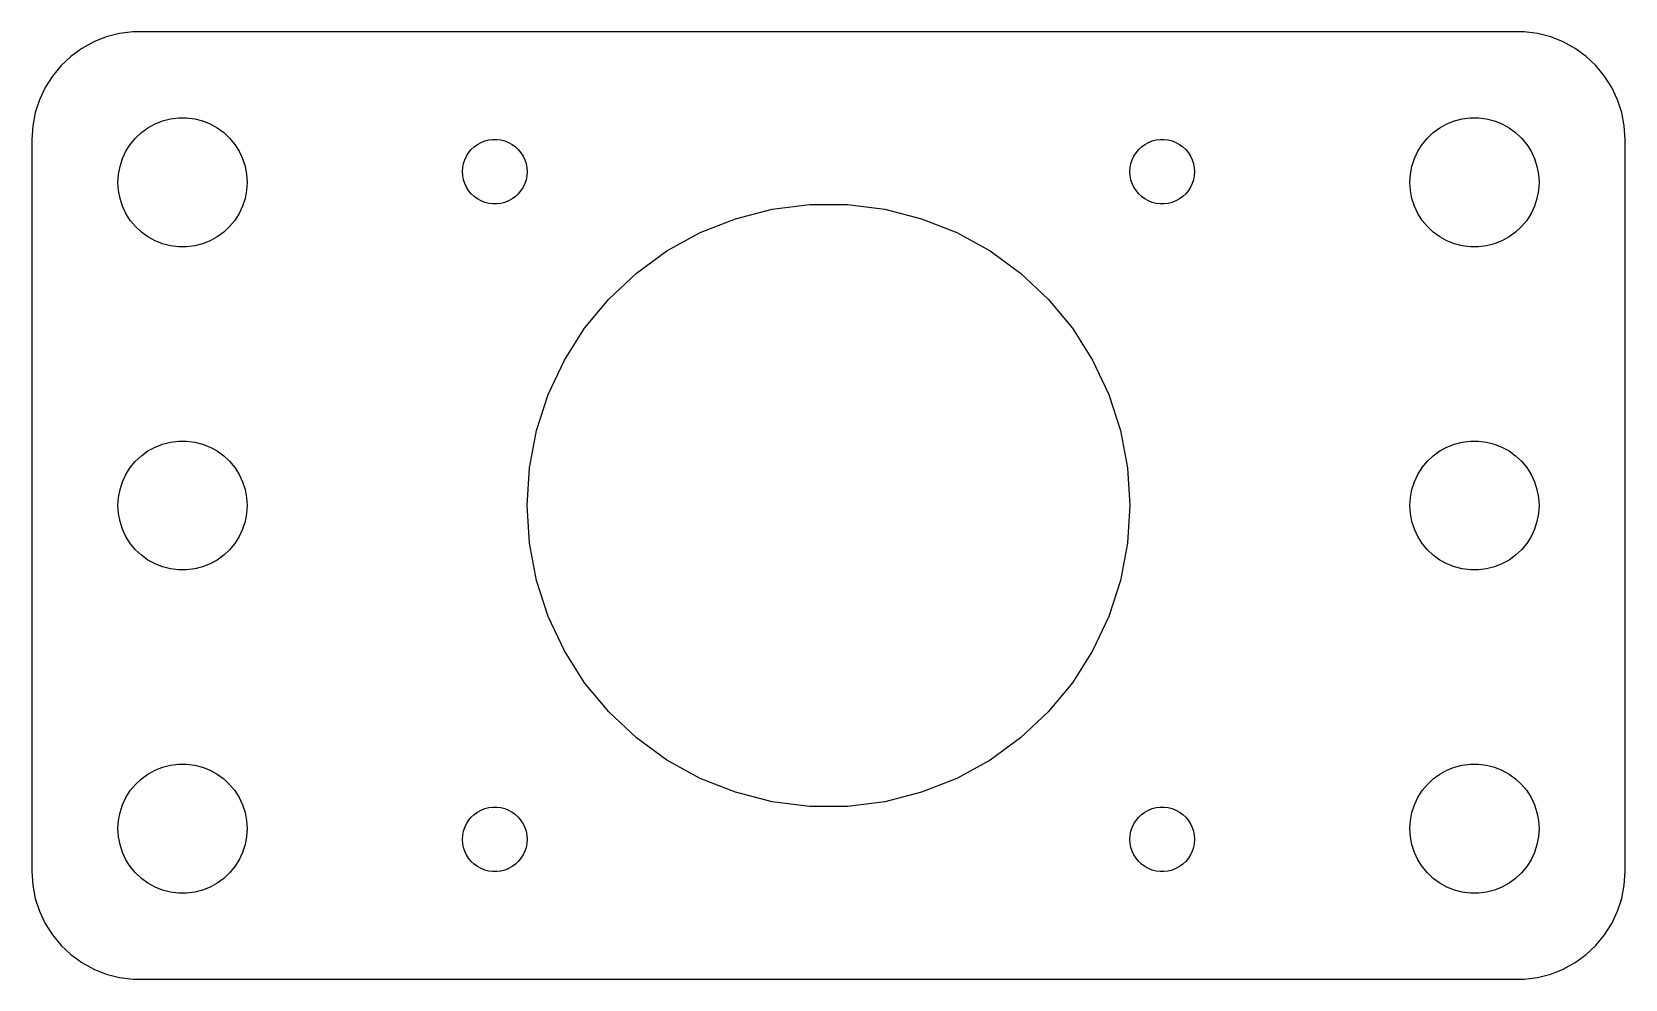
# Model space of a CAD drawing. Header units: metres. Extents: x -37 to 37, y 32 to 76.
import ezdxf

# ---------------------------------------------------------------- set-up
doc = ezdxf.new("R2010")
doc.units = ezdxf.units.M

msp = doc.modelspace()

# ---------------------------------------------------------------- linework, layer by layer
for p, q in [((-34.1289, 75.5241), (-34.6791, 75.2216)), ((-33.5451, 75.7553), (-34.1289, 75.5241)), ((-32.9369, 75.9114), (-33.5451, 75.7553)), ((-32.3139, 75.9901), (-32.9369, 75.9114)), ((32.3139, 75.9901), (-32.3139, 75.9901)), ((32.9369, 75.9114), (32.3139, 75.9901)), ((33.5451, 75.7553), (32.9369, 75.9114)), ((34.1289, 75.5241), (33.5451, 75.7553)), ((34.6791, 75.2216), (34.1289, 75.5241)), ((-35.1871, 74.8526), (-35.6448, 74.4227)), ((-34.6791, 75.2216), (-35.1871, 74.8526)), ((35.1871, 74.8526), (34.6791, 75.2216)), ((35.6448, 74.4227), (35.1871, 74.8526)), ((-35.6448, 74.4227), (-36.0451, 73.9389)), ((36.0451, 73.9389), (35.6448, 74.4227)), ((-36.3815, 73.4088), (-36.6489, 72.8406)), ((-36.0451, 73.9389), (-36.3815, 73.4088)), ((36.3815, 73.4088), (36.0451, 73.9389)), ((36.6489, 72.8406), (36.3815, 73.4088)), ((-36.6489, 72.8406), (-36.8429, 72.2434)), ((36.8429, 72.2434), (36.6489, 72.8406)), ((-36.8429, 72.2434), (-36.9606, 71.6267)), ((-31.2773, 71.7145), (-30.927, 71.8532)), ((-30.927, 71.8532), (-30.5621, 71.9469)), ((-30.5621, 71.9469), (-30.1884, 71.9941)), ((-30.1884, 71.9941), (-29.8116, 71.9941)), ((-29.8116, 71.9941), (-29.4379, 71.9469)), ((-29.4379, 71.9469), (-29.0729, 71.8532)), ((-29.0729, 71.8532), (-28.7227, 71.7145)), ((28.7227, 71.7145), (29.0729, 71.8532)), ((29.0729, 71.8532), (29.4379, 71.9469)), ((29.4379, 71.9469), (29.8116, 71.9941)), ((29.8116, 71.9941), (30.1884, 71.9941)), ((30.1884, 71.9941), (30.5621, 71.9469)), ((30.5621, 71.9469), (30.927, 71.8532)), ((30.927, 71.8532), (31.2773, 71.7145)), ((36.9606, 71.6267), (36.8429, 72.2434)), ((-36.9606, 71.6267), (-37, 71)), ((-32.427, 70.7634), (-32.1869, 71.0536)), ((-32.1869, 71.0536), (-31.9123, 71.3115)), ((-31.9123, 71.3115), (-31.6075, 71.533)), ((-31.6075, 71.533), (-31.2773, 71.7145)), ((-28.7227, 71.7145), (-28.3925, 71.533)), ((-28.3925, 71.533), (-28.0877, 71.3115)), ((-28.0877, 71.3115), (-27.8131, 71.0536)), ((-27.8131, 71.0536), (-27.5729, 70.7634)), ((27.5729, 70.7634), (27.8131, 71.0536)), ((27.8131, 71.0536), (28.0877, 71.3115)), ((28.0877, 71.3115), (28.3925, 71.533)), ((28.3925, 71.533), (28.7227, 71.7145)), ((31.2773, 71.7145), (31.6075, 71.533)), ((31.6075, 71.533), (31.9123, 71.3115)), ((31.9123, 71.3115), (32.1869, 71.0536)), ((32.1869, 71.0536), (32.427, 70.7634)), ((37, 71), (36.9606, 71.6267)), ((-37, 71), (-37, 37)), ((-32.7893, 70.1044), (-32.6289, 70.4453)), ((-32.6289, 70.4453), (-32.427, 70.7634)), ((-27.5729, 70.7634), (-27.3711, 70.4453)), ((-27.3711, 70.4453), (-27.2107, 70.1044)), ((-16.8145, 70.2226), (-16.7135, 70.3817)), ((-16.7135, 70.3817), (-16.5934, 70.5268)), ((-16.5934, 70.5268), (-16.4561, 70.6558)), ((-16.4561, 70.6558), (-16.3037, 70.7665)), ((-16.3037, 70.7665), (-16.1387, 70.8572)), ((-16.1387, 70.8572), (-15.9635, 70.9266)), ((-15.9635, 70.9266), (-15.7811, 70.9734)), ((-15.7811, 70.9734), (-15.5942, 70.997)), ((-15.5942, 70.997), (-15.4058, 70.997)), ((-15.4058, 70.997), (-15.2189, 70.9734)), ((-15.2189, 70.9734), (-15.0365, 70.9266)), ((-15.0365, 70.9266), (-14.8613, 70.8572)), ((-14.8613, 70.8572), (-14.6963, 70.7665)), ((-14.6963, 70.7665), (-14.5439, 70.6558)), ((-14.5439, 70.6558), (-14.4065, 70.5268)), ((-14.4065, 70.5268), (-14.2865, 70.3817)), ((-14.2865, 70.3817), (-14.1855, 70.2226)), ((14.1855, 70.2226), (14.2865, 70.3817)), ((14.2865, 70.3817), (14.4065, 70.5268)), ((14.4065, 70.5268), (14.5439, 70.6558)), ((14.5439, 70.6558), (14.6963, 70.7665)), ((14.6963, 70.7665), (14.8613, 70.8572)), ((14.8613, 70.8572), (15.0365, 70.9266)), ((15.0365, 70.9266), (15.2189, 70.9734)), ((15.2189, 70.9734), (15.4058, 70.997)), ((15.4058, 70.997), (15.5942, 70.997)), ((15.5942, 70.997), (15.7811, 70.9734)), ((15.7811, 70.9734), (15.9635, 70.9266)), ((15.9635, 70.9266), (16.1387, 70.8572)), ((16.1387, 70.8572), (16.3037, 70.7665)), ((16.3037, 70.7665), (16.4561, 70.6558)), ((16.4561, 70.6558), (16.5934, 70.5268)), ((16.5934, 70.5268), (16.7135, 70.3817)), ((16.7135, 70.3817), (16.8145, 70.2226)), ((27.2107, 70.1044), (27.3711, 70.4453)), ((27.3711, 70.4453), (27.5729, 70.7634)), ((32.427, 70.7634), (32.6289, 70.4453)), ((32.6289, 70.4453), (32.7893, 70.1044)), ((37, 37), (37, 71)), ((-32.9763, 69.376), (-32.9057, 69.7461)), ((-32.9057, 69.7461), (-32.7893, 70.1044)), ((-27.2107, 70.1044), (-27.0942, 69.7461)), ((-27.0942, 69.7461), (-27.0237, 69.376)), ((-17, 69.5), (-16.9882, 69.688)), ((-16.9882, 69.688), (-16.9529, 69.873)), ((-16.9529, 69.873), (-16.8947, 70.0522)), ((-16.8947, 70.0522), (-16.8145, 70.2226)), ((-14.1855, 70.2226), (-14.1053, 70.0522)), ((-14.1053, 70.0522), (-14.0471, 69.873)), ((-14.0471, 69.873), (-14.0118, 69.688)), ((-14.0118, 69.688), (-14, 69.5)), ((14, 69.5), (14.0118, 69.688)), ((14.0118, 69.688), (14.0471, 69.873)), ((14.0471, 69.873), (14.1053, 70.0522)), ((14.1053, 70.0522), (14.1855, 70.2226)), ((16.8145, 70.2226), (16.8947, 70.0522)), ((16.8947, 70.0522), (16.9529, 69.873)), ((16.9529, 69.873), (16.9882, 69.688)), ((16.9882, 69.688), (17, 69.5)), ((27.0237, 69.376), (27.0942, 69.7461)), ((27.0942, 69.7461), (27.2107, 70.1044)), ((32.7893, 70.1044), (32.9057, 69.7461)), ((32.9057, 69.7461), (32.9763, 69.376)), ((-33, 69), (-32.9763, 69.376)), ((-32.9763, 68.624), (-33, 69)), ((-27.0237, 69.376), (-27, 69)), ((-27, 69), (-27.0237, 68.624)), ((-16.9882, 69.312), (-17, 69.5)), ((-16.9529, 69.127), (-16.9882, 69.312)), ((-16.8947, 68.9478), (-16.9529, 69.127)), ((-16.8145, 68.7774), (-16.8947, 68.9478)), ((-14.1053, 68.9478), (-14.1855, 68.7774)), ((-14.0471, 69.127), (-14.1053, 68.9478)), ((-14.0118, 69.312), (-14.0471, 69.127)), ((-14, 69.5), (-14.0118, 69.312)), ((14.0118, 69.312), (14, 69.5)), ((14.0471, 69.127), (14.0118, 69.312)), ((14.1053, 68.9478), (14.0471, 69.127)), ((14.1855, 68.7774), (14.1053, 68.9478)), ((16.8947, 68.9478), (16.8145, 68.7774)), ((16.9529, 69.127), (16.8947, 68.9478)), ((16.9882, 69.312), (16.9529, 69.127)), ((17, 69.5), (16.9882, 69.312)), ((27, 69), (27.0237, 69.376)), ((27.0237, 68.624), (27, 69)), ((32.9763, 69.376), (33, 69)), ((33, 69), (32.9763, 68.624)), ((-32.9057, 68.2539), (-32.9763, 68.624)), ((-32.7893, 67.8956), (-32.9057, 68.2539)), ((-27.0942, 68.2539), (-27.2107, 67.8956)), ((-27.0237, 68.624), (-27.0942, 68.2539)), ((-16.7135, 68.6183), (-16.8145, 68.7774)), ((-16.5934, 68.4732), (-16.7135, 68.6183)), ((-16.4561, 68.3442), (-16.5934, 68.4732)), ((-16.3037, 68.2335), (-16.4561, 68.3442)), ((-16.1387, 68.1427), (-16.3037, 68.2335)), ((-15.9635, 68.0734), (-16.1387, 68.1427)), ((-14.8613, 68.1427), (-15.0365, 68.0734)), ((-14.6963, 68.2335), (-14.8613, 68.1427)), ((-14.5439, 68.3442), (-14.6963, 68.2335)), ((-14.4065, 68.4732), (-14.5439, 68.3442)), ((-14.2865, 68.6183), (-14.4065, 68.4732)), ((-14.1855, 68.7774), (-14.2865, 68.6183)), ((14.2865, 68.6183), (14.1855, 68.7774)), ((14.4065, 68.4732), (14.2865, 68.6183)), ((14.5439, 68.3442), (14.4065, 68.4732)), ((14.6963, 68.2335), (14.5439, 68.3442)), ((14.8613, 68.1427), (14.6963, 68.2335)), ((15.0365, 68.0734), (14.8613, 68.1427)), ((16.1387, 68.1427), (15.9635, 68.0734)), ((16.3037, 68.2335), (16.1387, 68.1427)), ((16.4561, 68.3442), (16.3037, 68.2335)), ((16.5934, 68.4732), (16.4561, 68.3442)), ((16.7135, 68.6183), (16.5934, 68.4732)), ((16.8145, 68.7774), (16.7135, 68.6183)), ((27.0942, 68.2539), (27.0237, 68.624)), ((27.2107, 67.8956), (27.0942, 68.2539)), ((32.9057, 68.2539), (32.7893, 67.8956)), ((32.9763, 68.624), (32.9057, 68.2539)), ((-32.6289, 67.5547), (-32.7893, 67.8956)), ((-32.427, 67.2366), (-32.6289, 67.5547)), ((-27.3711, 67.5547), (-27.5729, 67.2366)), ((-27.2107, 67.8956), (-27.3711, 67.5547)), ((-15.7811, 68.0266), (-15.9635, 68.0734)), ((-15.5942, 68.0029), (-15.7811, 68.0266)), ((-15.4058, 68.0029), (-15.5942, 68.0029)), ((-15.2189, 68.0266), (-15.4058, 68.0029)), ((-15.0365, 68.0734), (-15.2189, 68.0266)), ((-4.3262, 67.3148), (-2.6233, 67.752)), ((-2.6233, 67.752), (-0.8791, 67.9724)), ((-0.8791, 67.9724), (0.8791, 67.9724)), ((0.8791, 67.9724), (2.6233, 67.752)), ((2.6233, 67.752), (4.3262, 67.3148)), ((15.2189, 68.0266), (15.0365, 68.0734)), ((15.4058, 68.0029), (15.2189, 68.0266)), ((15.5942, 68.0029), (15.4058, 68.0029)), ((15.7811, 68.0266), (15.5942, 68.0029)), ((15.9635, 68.0734), (15.7811, 68.0266)), ((27.3711, 67.5547), (27.2107, 67.8956)), ((27.5729, 67.2366), (27.3711, 67.5547)), ((32.6289, 67.5547), (32.427, 67.2366)), ((32.7893, 67.8956), (32.6289, 67.5547)), ((-32.1869, 66.9464), (-32.427, 67.2366)), ((-31.9123, 66.6884), (-32.1869, 66.9464)), ((-31.6075, 66.467), (-31.9123, 66.6884)), ((-28.0877, 66.6884), (-28.3925, 66.467)), ((-27.8131, 66.9464), (-28.0877, 66.6884)), ((-27.5729, 67.2366), (-27.8131, 66.9464)), ((-7.5016, 65.8206), (-5.9609, 66.6676)), ((-5.9609, 66.6676), (-4.3262, 67.3148)), ((4.3262, 67.3148), (5.9609, 66.6676)), ((5.9609, 66.6676), (7.5016, 65.8206)), ((27.8131, 66.9464), (27.5729, 67.2366)), ((28.0877, 66.6884), (27.8131, 66.9464)), ((28.3925, 66.467), (28.0877, 66.6884)), ((31.9123, 66.6884), (31.6075, 66.467)), ((32.1869, 66.9464), (31.9123, 66.6884)), ((32.427, 67.2366), (32.1869, 66.9464)), ((-31.2773, 66.2855), (-31.6075, 66.467)), ((-30.927, 66.1468), (-31.2773, 66.2855)), ((-30.5621, 66.0531), (-30.927, 66.1468)), ((-30.1884, 66.0059), (-30.5621, 66.0531)), ((-29.8116, 66.0059), (-30.1884, 66.0059)), ((-29.4379, 66.0531), (-29.8116, 66.0059)), ((-29.0729, 66.1468), (-29.4379, 66.0531)), ((-28.7227, 66.2855), (-29.0729, 66.1468)), ((-28.3925, 66.467), (-28.7227, 66.2855)), ((28.7227, 66.2855), (28.3925, 66.467)), ((29.0729, 66.1468), (28.7227, 66.2855)), ((29.4379, 66.0531), (29.0729, 66.1468)), ((29.8116, 66.0059), (29.4379, 66.0531)), ((30.1884, 66.0059), (29.8116, 66.0059)), ((30.5621, 66.0531), (30.1884, 66.0059)), ((30.927, 66.1468), (30.5621, 66.0531)), ((31.2773, 66.2855), (30.927, 66.1468)), ((31.6075, 66.467), (31.2773, 66.2855)), ((-8.9239, 64.7872), (-7.5016, 65.8206)), ((7.5016, 65.8206), (8.9239, 64.7872)), ((-10.2056, 63.5836), (-8.9239, 64.7872)), ((8.9239, 64.7872), (10.2056, 63.5836)), ((-11.3262, 62.229), (-10.2056, 63.5836)), ((10.2056, 63.5836), (11.3262, 62.229)), ((-12.2683, 60.7445), (-11.3262, 62.229)), ((11.3262, 62.229), (12.2683, 60.7445)), ((-13.0169, 59.1537), (-12.2683, 60.7445)), ((12.2683, 60.7445), (13.0169, 59.1537)), ((-13.5602, 57.4816), (-13.0169, 59.1537)), ((13.0169, 59.1537), (13.5602, 57.4816)), ((-30.5621, 56.9469), (-30.1884, 56.9941)), ((-30.1884, 56.9941), (-29.8116, 56.9941)), ((-29.8116, 56.9941), (-29.4379, 56.9469)), ((-13.8896, 55.7547), (-13.5602, 57.4816)), ((13.5602, 57.4816), (13.8896, 55.7547)), ((29.4379, 56.9469), (29.8116, 56.9941)), ((29.8116, 56.9941), (30.1884, 56.9941)), ((30.1884, 56.9941), (30.5621, 56.9469)), ((-32.1869, 56.0536), (-31.9123, 56.3115)), ((-31.9123, 56.3115), (-31.6075, 56.533)), ((-31.6075, 56.533), (-31.2773, 56.7145)), ((-31.2773, 56.7145), (-30.927, 56.8532)), ((-30.927, 56.8532), (-30.5621, 56.9469)), ((-29.4379, 56.9469), (-29.0729, 56.8532)), ((-29.0729, 56.8532), (-28.7227, 56.7145)), ((-28.7227, 56.7145), (-28.3925, 56.533)), ((-28.3925, 56.533), (-28.0877, 56.3115)), ((-28.0877, 56.3115), (-27.8131, 56.0536)), ((27.8131, 56.0536), (28.0877, 56.3115)), ((28.0877, 56.3115), (28.3925, 56.533)), ((28.3925, 56.533), (28.7227, 56.7145)), ((28.7227, 56.7145), (29.0729, 56.8532)), ((29.0729, 56.8532), (29.4379, 56.9469)), ((30.5621, 56.9469), (30.927, 56.8532)), ((30.927, 56.8532), (31.2773, 56.7145)), ((31.2773, 56.7145), (31.6075, 56.533)), ((31.6075, 56.533), (31.9123, 56.3115)), ((31.9123, 56.3115), (32.1869, 56.0536)), ((-32.6289, 55.4453), (-32.427, 55.7634)), ((-32.427, 55.7634), (-32.1869, 56.0536)), ((-27.8131, 56.0536), (-27.5729, 55.7634)), ((-27.5729, 55.7634), (-27.3711, 55.4453)), ((-14, 54), (-13.8896, 55.7547)), ((13.8896, 55.7547), (14, 54)), ((27.3711, 55.4453), (27.5729, 55.7634)), ((27.5729, 55.7634), (27.8131, 56.0536)), ((32.1869, 56.0536), (32.427, 55.7634)), ((32.427, 55.7634), (32.6289, 55.4453)), ((-32.9057, 54.7461), (-32.7893, 55.1044)), ((-32.7893, 55.1044), (-32.6289, 55.4453)), ((-27.3711, 55.4453), (-27.2107, 55.1044)), ((-27.2107, 55.1044), (-27.0942, 54.7461)), ((27.0942, 54.7461), (27.2107, 55.1044)), ((27.2107, 55.1044), (27.3711, 55.4453)), ((32.6289, 55.4453), (32.7893, 55.1044)), ((32.7893, 55.1044), (32.9057, 54.7461)), ((-33, 54), (-32.9763, 54.376)), ((-32.9763, 54.376), (-32.9057, 54.7461)), ((-27.0942, 54.7461), (-27.0237, 54.376)), ((-27.0237, 54.376), (-27, 54)), ((27, 54), (27.0237, 54.376)), ((27.0237, 54.376), (27.0942, 54.7461)), ((32.9057, 54.7461), (32.9763, 54.376)), ((32.9763, 54.376), (33, 54)), ((-32.9763, 53.624), (-33, 54)), ((-32.9057, 53.2539), (-32.9763, 53.624)), ((-27.0237, 53.624), (-27.0942, 53.2539)), ((-27, 54), (-27.0237, 53.624)), ((-13.8896, 52.2453), (-14, 54)), ((14, 54), (13.8896, 52.2453)), ((27.0237, 53.624), (27, 54)), ((27.0942, 53.2539), (27.0237, 53.624)), ((32.9763, 53.624), (32.9057, 53.2539)), ((33, 54), (32.9763, 53.624)), ((-32.7893, 52.8956), (-32.9057, 53.2539)), ((-32.6289, 52.5547), (-32.7893, 52.8956)), ((-32.427, 52.2366), (-32.6289, 52.5547)), ((-27.3711, 52.5547), (-27.5729, 52.2366)), ((-27.2107, 52.8956), (-27.3711, 52.5547)), ((-27.0942, 53.2539), (-27.2107, 52.8956)), ((27.2107, 52.8956), (27.0942, 53.2539)), ((27.3711, 52.5547), (27.2107, 52.8956)), ((27.5729, 52.2366), (27.3711, 52.5547)), ((32.6289, 52.5547), (32.427, 52.2366)), ((32.7893, 52.8956), (32.6289, 52.5547)), ((32.9057, 53.2539), (32.7893, 52.8956)), ((-32.1869, 51.9464), (-32.427, 52.2366)), ((-31.9123, 51.6885), (-32.1869, 51.9464)), ((-27.8131, 51.9464), (-28.0877, 51.6885)), ((-27.5729, 52.2366), (-27.8131, 51.9464)), ((-13.5602, 50.5184), (-13.8896, 52.2453)), ((13.8896, 52.2453), (13.5602, 50.5184)), ((27.8131, 51.9464), (27.5729, 52.2366)), ((28.0877, 51.6885), (27.8131, 51.9464)), ((32.1869, 51.9464), (31.9123, 51.6885)), ((32.427, 52.2366), (32.1869, 51.9464)), ((-31.6075, 51.467), (-31.9123, 51.6885)), ((-31.2773, 51.2855), (-31.6075, 51.467)), ((-30.927, 51.1468), (-31.2773, 51.2855)), ((-30.5621, 51.0531), (-30.927, 51.1468)), ((-29.0729, 51.1468), (-29.4379, 51.0531)), ((-28.7227, 51.2855), (-29.0729, 51.1468)), ((-28.3925, 51.467), (-28.7227, 51.2855)), ((-28.0877, 51.6885), (-28.3925, 51.467)), ((28.3925, 51.467), (28.0877, 51.6885)), ((28.7227, 51.2855), (28.3925, 51.467)), ((29.0729, 51.1468), (28.7227, 51.2855)), ((29.4379, 51.0531), (29.0729, 51.1468)), ((30.927, 51.1468), (30.5621, 51.0531)), ((31.2773, 51.2855), (30.927, 51.1468)), ((31.6075, 51.467), (31.2773, 51.2855)), ((31.9123, 51.6885), (31.6075, 51.467)), ((-30.1884, 51.0059), (-30.5621, 51.0531)), ((-29.8116, 51.0059), (-30.1884, 51.0059)), ((-29.4379, 51.0531), (-29.8116, 51.0059)), ((-13.0169, 48.8463), (-13.5602, 50.5184)), ((13.5602, 50.5184), (13.0169, 48.8463)), ((29.8116, 51.0059), (29.4379, 51.0531)), ((30.1884, 51.0059), (29.8116, 51.0059)), ((30.5621, 51.0531), (30.1884, 51.0059)), ((-12.2683, 47.2555), (-13.0169, 48.8463)), ((13.0169, 48.8463), (12.2683, 47.2555)), ((-11.3262, 45.771), (-12.2683, 47.2555)), ((12.2683, 47.2555), (11.3262, 45.771)), ((-10.2056, 44.4164), (-11.3262, 45.771)), ((11.3262, 45.771), (10.2056, 44.4164)), ((-8.9239, 43.2128), (-10.2056, 44.4164)), ((10.2056, 44.4164), (8.9239, 43.2128)), ((-7.5016, 42.1794), (-8.9239, 43.2128)), ((8.9239, 43.2128), (7.5016, 42.1794)), ((-31.9123, 41.3116), (-31.6075, 41.533)), ((-31.6075, 41.533), (-31.2773, 41.7145)), ((-31.2773, 41.7145), (-30.927, 41.8532)), ((-30.927, 41.8532), (-30.5621, 41.9469)), ((-30.5621, 41.9469), (-30.1884, 41.9941)), ((-30.1884, 41.9941), (-29.8116, 41.9941)), ((-29.8116, 41.9941), (-29.4379, 41.9469)), ((-29.4379, 41.9469), (-29.0729, 41.8532)), ((-29.0729, 41.8532), (-28.7227, 41.7145)), ((-28.7227, 41.7145), (-28.3925, 41.533)), ((-28.3925, 41.533), (-28.0877, 41.3116)), ((-5.9609, 41.3324), (-7.5016, 42.1794)), ((7.5016, 42.1794), (5.9609, 41.3324)), ((28.0877, 41.3116), (28.3925, 41.533)), ((28.3925, 41.533), (28.7227, 41.7145)), ((28.7227, 41.7145), (29.0729, 41.8532)), ((29.0729, 41.8532), (29.4379, 41.9469)), ((29.4379, 41.9469), (29.8116, 41.9941)), ((29.8116, 41.9941), (30.1884, 41.9941)), ((30.1884, 41.9941), (30.5621, 41.9469)), ((30.5621, 41.9469), (30.927, 41.8532)), ((30.927, 41.8532), (31.2773, 41.7145)), ((31.2773, 41.7145), (31.6075, 41.533)), ((31.6075, 41.533), (31.9123, 41.3116)), ((-32.6289, 40.4453), (-32.427, 40.7634)), ((-32.427, 40.7634), (-32.1869, 41.0536)), ((-32.1869, 41.0536), (-31.9123, 41.3116)), ((-28.0877, 41.3116), (-27.8131, 41.0536)), ((-27.8131, 41.0536), (-27.5729, 40.7634)), ((-27.5729, 40.7634), (-27.3711, 40.4453)), ((-4.3262, 40.6852), (-5.9609, 41.3324)), ((5.9609, 41.3324), (4.3262, 40.6852)), ((27.3711, 40.4453), (27.5729, 40.7634)), ((27.5729, 40.7634), (27.8131, 41.0536)), ((27.8131, 41.0536), (28.0877, 41.3116)), ((31.9123, 41.3116), (32.1869, 41.0536)), ((32.1869, 41.0536), (32.427, 40.7634)), ((32.427, 40.7634), (32.6289, 40.4453)), ((-32.9057, 39.7461), (-32.7893, 40.1044)), ((-32.7893, 40.1044), (-32.6289, 40.4453)), ((-27.3711, 40.4453), (-27.2107, 40.1044)), ((-27.2107, 40.1044), (-27.0942, 39.7461)), ((-15.9635, 39.9266), (-15.7811, 39.9734)), ((-15.7811, 39.9734), (-15.5942, 39.9971)), ((-15.5942, 39.9971), (-15.4058, 39.9971)), ((-15.4058, 39.9971), (-15.2189, 39.9734)), ((-15.2189, 39.9734), (-15.0365, 39.9266)), ((-2.6233, 40.248), (-4.3262, 40.6852)), ((-0.8791, 40.0276), (-2.6233, 40.248)), ((0.8791, 40.0276), (-0.8791, 40.0276)), ((2.6233, 40.248), (0.8791, 40.0276)), ((4.3262, 40.6852), (2.6233, 40.248)), ((15.0365, 39.9266), (15.2189, 39.9734)), ((15.2189, 39.9734), (15.4058, 39.9971)), ((15.4058, 39.9971), (15.5942, 39.9971)), ((15.5942, 39.9971), (15.7811, 39.9734)), ((15.7811, 39.9734), (15.9635, 39.9266)), ((27.0942, 39.7461), (27.2107, 40.1044)), ((27.2107, 40.1044), (27.3711, 40.4453)), ((32.6289, 40.4453), (32.7893, 40.1044)), ((32.7893, 40.1044), (32.9057, 39.7461)), ((-33, 39), (-32.9763, 39.376)), ((-32.9763, 39.376), (-32.9057, 39.7461)), ((-27.0942, 39.7461), (-27.0237, 39.376)), ((-27.0237, 39.376), (-27, 39)), ((-16.8947, 39.0522), (-16.8145, 39.2226)), ((-16.8145, 39.2226), (-16.7135, 39.3817)), ((-16.7135, 39.3817), (-16.5934, 39.5268)), ((-16.5934, 39.5268), (-16.4561, 39.6558)), ((-16.4561, 39.6558), (-16.3037, 39.7665)), ((-16.3037, 39.7665), (-16.1387, 39.8573)), ((-16.1387, 39.8573), (-15.9635, 39.9266)), ((-15.0365, 39.9266), (-14.8613, 39.8573)), ((-14.8613, 39.8573), (-14.6963, 39.7665)), ((-14.6963, 39.7665), (-14.5439, 39.6558)), ((-14.5439, 39.6558), (-14.4065, 39.5268)), ((-14.4065, 39.5268), (-14.2865, 39.3817)), ((-14.2865, 39.3817), (-14.1855, 39.2226)), ((-14.1855, 39.2226), (-14.1053, 39.0522)), ((14.1053, 39.0522), (14.1855, 39.2226)), ((14.1855, 39.2226), (14.2865, 39.3817)), ((14.2865, 39.3817), (14.4065, 39.5268)), ((14.4065, 39.5268), (14.5439, 39.6558)), ((14.5439, 39.6558), (14.6963, 39.7665)), ((14.6963, 39.7665), (14.8613, 39.8573)), ((14.8613, 39.8573), (15.0365, 39.9266)), ((15.9635, 39.9266), (16.1387, 39.8573)), ((16.1387, 39.8573), (16.3037, 39.7665)), ((16.3037, 39.7665), (16.4561, 39.6558)), ((16.4561, 39.6558), (16.5934, 39.5268)), ((16.5934, 39.5268), (16.7135, 39.3817)), ((16.7135, 39.3817), (16.8145, 39.2226)), ((16.8145, 39.2226), (16.8947, 39.0522)), ((27, 39), (27.0237, 39.376)), ((27.0237, 39.376), (27.0942, 39.7461)), ((32.9057, 39.7461), (32.9763, 39.376)), ((32.9763, 39.376), (33, 39)), ((-32.9763, 38.624), (-33, 39)), ((-32.9057, 38.2539), (-32.9763, 38.624)), ((-27.0237, 38.624), (-27.0942, 38.2539)), ((-27, 39), (-27.0237, 38.624)), ((-17, 38.5), (-16.9882, 38.688)), ((-16.9882, 38.312), (-17, 38.5)), ((-16.9882, 38.688), (-16.9529, 38.873)), ((-16.9529, 38.873), (-16.8947, 39.0522)), ((-14.1053, 39.0522), (-14.0471, 38.873)), ((-14.0471, 38.873), (-14.0118, 38.688)), ((-14.0118, 38.688), (-14, 38.5)), ((-14, 38.5), (-14.0118, 38.312)), ((14, 38.5), (14.0118, 38.688)), ((14.0118, 38.312), (14, 38.5)), ((14.0118, 38.688), (14.0471, 38.873)), ((14.0471, 38.873), (14.1053, 39.0522)), ((16.8947, 39.0522), (16.9529, 38.873)), ((16.9529, 38.873), (16.9882, 38.688)), ((16.9882, 38.688), (17, 38.5)), ((17, 38.5), (16.9882, 38.312)), ((27.0237, 38.624), (27, 39)), ((27.0942, 38.2539), (27.0237, 38.624)), ((32.9763, 38.624), (32.9057, 38.2539)), ((33, 39), (32.9763, 38.624)), ((-32.7893, 37.8956), (-32.9057, 38.2539)), ((-32.6289, 37.5547), (-32.7893, 37.8956)), ((-27.2107, 37.8956), (-27.3711, 37.5547)), ((-27.0942, 38.2539), (-27.2107, 37.8956)), ((-16.9529, 38.127), (-16.9882, 38.312)), ((-16.8947, 37.9478), (-16.9529, 38.127)), ((-16.8145, 37.7774), (-16.8947, 37.9478)), ((-16.7135, 37.6183), (-16.8145, 37.7774)), ((-14.1855, 37.7774), (-14.2865, 37.6183)), ((-14.1053, 37.9478), (-14.1855, 37.7774)), ((-14.0471, 38.127), (-14.1053, 37.9478)), ((-14.0118, 38.312), (-14.0471, 38.127)), ((14.0471, 38.127), (14.0118, 38.312)), ((14.1053, 37.9478), (14.0471, 38.127)), ((14.1855, 37.7774), (14.1053, 37.9478)), ((14.2865, 37.6183), (14.1855, 37.7774)), ((16.8145, 37.7774), (16.7135, 37.6183)), ((16.8947, 37.9478), (16.8145, 37.7774)), ((16.9529, 38.127), (16.8947, 37.9478)), ((16.9882, 38.312), (16.9529, 38.127)), ((27.2107, 37.8956), (27.0942, 38.2539)), ((27.3711, 37.5547), (27.2107, 37.8956)), ((32.7893, 37.8956), (32.6289, 37.5547)), ((32.9057, 38.2539), (32.7893, 37.8956)), ((-37, 37), (-36.9606, 36.3733)), ((-32.427, 37.2366), (-32.6289, 37.5547)), ((-32.1869, 36.9464), (-32.427, 37.2366)), ((-27.5729, 37.2366), (-27.8131, 36.9464)), ((-27.3711, 37.5547), (-27.5729, 37.2366)), ((-16.5934, 37.4732), (-16.7135, 37.6183)), ((-16.4561, 37.3442), (-16.5934, 37.4732)), ((-16.3037, 37.2335), (-16.4561, 37.3442)), ((-16.1387, 37.1428), (-16.3037, 37.2335)), ((-15.9635, 37.0734), (-16.1387, 37.1428)), ((-15.7811, 37.0266), (-15.9635, 37.0734)), ((-15.5942, 37.003), (-15.7811, 37.0266)), ((-15.4058, 37.003), (-15.5942, 37.003)), ((-15.2189, 37.0266), (-15.4058, 37.003)), ((-15.0365, 37.0734), (-15.2189, 37.0266)), ((-14.8613, 37.1428), (-15.0365, 37.0734)), ((-14.6963, 37.2335), (-14.8613, 37.1428)), ((-14.5439, 37.3442), (-14.6963, 37.2335)), ((-14.4065, 37.4732), (-14.5439, 37.3442)), ((-14.2865, 37.6183), (-14.4065, 37.4732)), ((14.4065, 37.4732), (14.2865, 37.6183)), ((14.5439, 37.3442), (14.4065, 37.4732)), ((14.6963, 37.2335), (14.5439, 37.3442)), ((14.8613, 37.1428), (14.6963, 37.2335)), ((15.0365, 37.0734), (14.8613, 37.1428)), ((15.2189, 37.0266), (15.0365, 37.0734)), ((15.4058, 37.003), (15.2189, 37.0266)), ((15.5942, 37.003), (15.4058, 37.003)), ((15.7811, 37.0266), (15.5942, 37.003)), ((15.9635, 37.0734), (15.7811, 37.0266)), ((16.1387, 37.1428), (15.9635, 37.0734)), ((16.3037, 37.2335), (16.1387, 37.1428)), ((16.4561, 37.3442), (16.3037, 37.2335)), ((16.5934, 37.4732), (16.4561, 37.3442)), ((16.7135, 37.6183), (16.5934, 37.4732)), ((27.5729, 37.2366), (27.3711, 37.5547)), ((27.8131, 36.9464), (27.5729, 37.2366)), ((32.427, 37.2366), (32.1869, 36.9464)), ((32.6289, 37.5547), (32.427, 37.2366)), ((36.9606, 36.3733), (37, 37)), ((-36.9606, 36.3733), (-36.8429, 35.7566)), ((-31.9123, 36.6885), (-32.1869, 36.9464)), ((-31.6075, 36.467), (-31.9123, 36.6885)), ((-31.2773, 36.2855), (-31.6075, 36.467)), ((-30.927, 36.1468), (-31.2773, 36.2855)), ((-28.7227, 36.2855), (-29.0729, 36.1468)), ((-28.3925, 36.467), (-28.7227, 36.2855)), ((-28.0877, 36.6885), (-28.3925, 36.467)), ((-27.8131, 36.9464), (-28.0877, 36.6885)), ((28.0877, 36.6885), (27.8131, 36.9464)), ((28.3925, 36.467), (28.0877, 36.6885)), ((28.7227, 36.2855), (28.3925, 36.467)), ((29.0729, 36.1468), (28.7227, 36.2855)), ((31.2773, 36.2855), (30.927, 36.1468)), ((31.6075, 36.467), (31.2773, 36.2855)), ((31.9123, 36.6885), (31.6075, 36.467)), ((32.1869, 36.9464), (31.9123, 36.6885)), ((36.8429, 35.7566), (36.9606, 36.3733)), ((-36.8429, 35.7566), (-36.6489, 35.1594)), ((-30.5621, 36.0531), (-30.927, 36.1468)), ((-30.1884, 36.0059), (-30.5621, 36.0531)), ((-29.8116, 36.0059), (-30.1884, 36.0059)), ((-29.4379, 36.0531), (-29.8116, 36.0059)), ((-29.0729, 36.1468), (-29.4379, 36.0531)), ((29.4379, 36.0531), (29.0729, 36.1468)), ((29.8116, 36.0059), (29.4379, 36.0531)), ((30.1884, 36.0059), (29.8116, 36.0059)), ((30.5621, 36.0531), (30.1884, 36.0059)), ((30.927, 36.1468), (30.5621, 36.0531)), ((36.6489, 35.1594), (36.8429, 35.7566)), ((-36.6489, 35.1594), (-36.3815, 34.5912)), ((36.3815, 34.5912), (36.6489, 35.1594)), ((-36.3815, 34.5912), (-36.0451, 34.0611)), ((-36.0451, 34.0611), (-35.6448, 33.5773)), ((35.6448, 33.5773), (36.0451, 34.0611)), ((36.0451, 34.0611), (36.3815, 34.5912)), ((-35.6448, 33.5773), (-35.1871, 33.1474)), ((35.1871, 33.1474), (35.6448, 33.5773)), ((-35.1871, 33.1474), (-34.6791, 32.7784)), ((-34.6791, 32.7784), (-34.1289, 32.4759)), ((34.1289, 32.4759), (34.6791, 32.7784)), ((34.6791, 32.7784), (35.1871, 33.1474)), ((-34.1289, 32.4759), (-33.5451, 32.2447)), ((-33.5451, 32.2447), (-32.9369, 32.0886)), ((-32.9369, 32.0886), (-32.3139, 32.0099)), ((-32.3139, 32.0099), (32.3139, 32.0099)), ((32.3139, 32.0099), (32.9369, 32.0886)), ((32.9369, 32.0886), (33.5451, 32.2447)), ((33.5451, 32.2447), (34.1289, 32.4759))]:
    msp.add_line(p, q)

doc.saveas('drawing.dxf')
